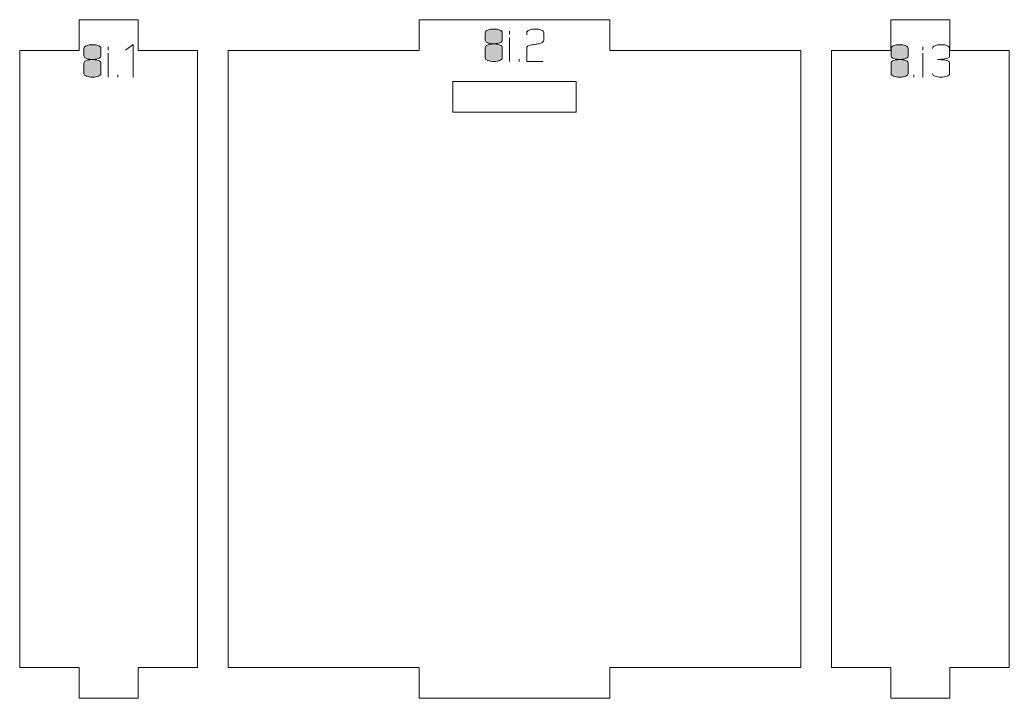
# Model space of a CAD drawing. Header units: centimetres. Extents: x -191 to 212, y -234 to 239.
# Drawn here: x 34.8 to 44.43, y -130.19 to -123.59 of the extents above; entities that cross this region are included whole.
import ezdxf

# ---------------------------------------------------------------- set-up
doc = ezdxf.new("R2010")
doc.units = ezdxf.units.CM
doc.header["$MEASUREMENT"] = 0
doc.layers.add('Capa 1', color=7, linetype='Continuous')

msp = doc.modelspace()

# ---------------------------------------------------------------- hatches: boundary and pattern name
at = {"layer": 'Capa 1', "true_color": 0x3e4095}
h = msp.add_hatch(color=175, dxfattribs=at)
edge = h.paths.add_edge_path()
edge.add_spline(control_points=[(39.32935, -123.78492), (39.32935, -123.79287), (39.33501, -123.80005), (39.34632, -123.80647), (39.35763, -123.81289), (39.37949, -123.81717), (39.4119, -123.81931), (39.44431, -123.81717), (39.46617, -123.81289), (39.47748, -123.80647), (39.48879, -123.80005), (39.49445, -123.79287), (39.49445, -123.78492), (39.49445, -123.78492), (39.49445, -123.71062), (39.49445, -123.71062), (39.49445, -123.70084), (39.48658, -123.69251), (39.47083, -123.68563), (39.45509, -123.67875), (39.43544, -123.67531), (39.4119, -123.67531), (39.38836, -123.67531), (39.36871, -123.67875), (39.35297, -123.68563), (39.33722, -123.69251), (39.32935, -123.70084), (39.32935, -123.71062), (39.32935, -123.71062), (39.32935, -123.78492), (39.32935, -123.78492)], knot_values=[0, 0, 0, 0, 0.1, 0.1, 0.1, 0.2, 0.2, 0.2, 0.3, 0.3, 0.3, 0.4, 0.4, 0.4, 0.5, 0.5, 0.5, 0.6, 0.6, 0.6, 0.7, 0.7, 0.7, 0.8, 0.8, 0.8, 0.9, 0.9, 0.9, 1, 1, 1, 1], degree=3, periodic=1)
h = msp.add_hatch(color=175, dxfattribs=at)
edge = h.paths.add_edge_path()
edge.add_spline(control_points=[(39.4119, -123.99175), (39.38836, -123.99175), (39.36871, -123.98831), (39.35297, -123.98143), (39.33722, -123.97455), (39.32935, -123.96622), (39.32935, -123.95644), (39.32935, -123.95644), (39.32935, -123.85325), (39.32935, -123.85325), (39.32935, -123.84499), (39.33501, -123.83781), (39.34632, -123.8317), (39.35763, -123.82558), (39.37949, -123.82145), (39.4119, -123.81931), (39.37949, -123.81717), (39.35763, -123.81289), (39.34632, -123.80647), (39.33501, -123.80005), (39.32935, -123.79287), (39.32935, -123.78492), (39.32935, -123.78492), (39.32935, -123.71062), (39.32935, -123.71062), (39.32935, -123.70084), (39.33722, -123.69251), (39.35297, -123.68563), (39.36871, -123.67875), (39.38836, -123.67531), (39.4119, -123.67531), (39.43544, -123.67531), (39.45509, -123.67875), (39.47083, -123.68563), (39.48658, -123.69251), (39.49445, -123.70084), (39.49445, -123.71062), (39.49445, -123.71062), (39.49445, -123.78492), (39.49445, -123.78492), (39.49445, -123.79287), (39.48879, -123.80005), (39.47748, -123.80647), (39.46617, -123.81289), (39.44431, -123.81717), (39.4119, -123.81931), (39.44431, -123.82145), (39.46617, -123.82558), (39.47748, -123.8317), (39.48879, -123.83781), (39.49445, -123.84499), (39.49445, -123.85325), (39.49445, -123.85325), (39.49445, -123.95644), (39.49445, -123.95644), (39.49445, -123.96622), (39.48658, -123.97455), (39.47083, -123.98143), (39.45509, -123.98831), (39.43544, -123.99175), (39.4119, -123.99175)], knot_values=[0, 0, 0, 0, 0.05, 0.05, 0.05, 0.1, 0.1, 0.1, 0.15, 0.15, 0.15, 0.2, 0.2, 0.2, 0.25, 0.25, 0.25, 0.3, 0.3, 0.3, 0.35, 0.35, 0.35, 0.4, 0.4, 0.4, 0.45, 0.45, 0.45, 0.5, 0.5, 0.5, 0.55, 0.55, 0.55, 0.6, 0.6, 0.6, 0.65, 0.65, 0.65, 0.7, 0.7, 0.7, 0.75, 0.75, 0.75, 0.8, 0.8, 0.8, 0.85, 0.85, 0.85, 0.9, 0.9, 0.9, 0.95, 0.95, 0.95, 1, 1, 1, 1], degree=3, periodic=1)
h = msp.add_hatch(color=175, dxfattribs=at)
edge = h.paths.add_edge_path()
edge.add_spline(control_points=[(39.56461, -123.72897), (39.56461, -123.72897), (39.56507, -123.69641), (39.56507, -123.69641), (39.56507, -123.69641), (39.56461, -123.72897), (39.56461, -123.72897)], knot_values=[0, 0, 0, 0, 0.5, 0.5, 0.5, 1, 1, 1, 1], degree=3, periodic=1)
h = msp.add_hatch(color=175, dxfattribs=at)
edge = h.paths.add_edge_path()
edge.add_spline(control_points=[(39.56461, -123.99175), (39.56461, -123.99175), (39.56461, -123.75786), (39.56461, -123.75786), (39.56461, -123.75786), (39.56461, -123.99175), (39.56461, -123.99175)], knot_values=[0, 0, 0, 0, 0.5, 0.5, 0.5, 1, 1, 1, 1], degree=3, periodic=1)
h = msp.add_hatch(color=175, dxfattribs=at)
edge = h.paths.add_edge_path()
edge.add_spline(control_points=[(39.73247, -123.99175), (39.73247, -123.99175), (39.73247, -123.85921), (39.73247, -123.85921), (39.73339, -123.84729), (39.74424, -123.83812), (39.76503, -123.8317), (39.77359, -123.83108), (39.78177, -123.83009), (39.78957, -123.82871), (39.79736, -123.82734), (39.80524, -123.82589), (39.81319, -123.82436), (39.82786, -123.82191), (39.8391, -123.81992), (39.84689, -123.8184), (39.85469, -123.81687), (39.86226, -123.81488), (39.8696, -123.81243), (39.88855, -123.8054), (39.89803, -123.79638), (39.89803, -123.78538), (39.89803, -123.78538), (39.89803, -123.71062), (39.89803, -123.71062), (39.89803, -123.70084), (39.89016, -123.69251), (39.87441, -123.68563), (39.85867, -123.67875), (39.83902, -123.67531), (39.81548, -123.67531), (39.79194, -123.67531), (39.77229, -123.67875), (39.75655, -123.68563), (39.7408, -123.69251), (39.73293, -123.70084), (39.73293, -123.71062), (39.73293, -123.71062), (39.73293, -123.73309), (39.73293, -123.73309), (39.73293, -123.73309), (39.73293, -123.71062), (39.73293, -123.71062), (39.73293, -123.70084), (39.7408, -123.69251), (39.75655, -123.68563), (39.77229, -123.67875), (39.79194, -123.67531), (39.81548, -123.67531), (39.83902, -123.67531), (39.85867, -123.67875), (39.87441, -123.68563), (39.89016, -123.69251), (39.89803, -123.70084), (39.89803, -123.71062), (39.89803, -123.71062), (39.89803, -123.78538), (39.89803, -123.78538), (39.89803, -123.79638), (39.88855, -123.8054), (39.8696, -123.81243), (39.86226, -123.81488), (39.85469, -123.81687), (39.84689, -123.8184), (39.8391, -123.81992), (39.82786, -123.82191), (39.81319, -123.82436), (39.80524, -123.82589), (39.79736, -123.82734), (39.78957, -123.82871), (39.78177, -123.83009), (39.77359, -123.83108), (39.76503, -123.8317), (39.74424, -123.83812), (39.73339, -123.84729), (39.73247, -123.85921), (39.73247, -123.85921), (39.73247, -123.99175), (39.73247, -123.99175), (39.73247, -123.99175), (39.88932, -123.99175), (39.88932, -123.99175), (39.88932, -123.99175), (39.73247, -123.99175), (39.73247, -123.99175)], knot_values=[0, 0, 0, 0, 0.0357143, 0.0357143, 0.0357143, 0.0714286, 0.0714286, 0.0714286, 0.1071429, 0.1071429, 0.1071429, 0.1428571, 0.1428571, 0.1428571, 0.1785714, 0.1785714, 0.1785714, 0.2142857, 0.2142857, 0.2142857, 0.25, 0.25, 0.25, 0.2857143, 0.2857143, 0.2857143, 0.3214286, 0.3214286, 0.3214286, 0.3571429, 0.3571429, 0.3571429, 0.3928571, 0.3928571, 0.3928571, 0.4285714, 0.4285714, 0.4285714, 0.4642857, 0.4642857, 0.4642857, 0.5, 0.5, 0.5, 0.5357143, 0.5357143, 0.5357143, 0.5714286, 0.5714286, 0.5714286, 0.6071429, 0.6071429, 0.6071429, 0.6428571, 0.6428571, 0.6428571, 0.6785714, 0.6785714, 0.6785714, 0.7142857, 0.7142857, 0.7142857, 0.75, 0.75, 0.75, 0.7857143, 0.7857143, 0.7857143, 0.8214286, 0.8214286, 0.8214286, 0.8571429, 0.8571429, 0.8571429, 0.8928571, 0.8928571, 0.8928571, 0.9285714, 0.9285714, 0.9285714, 0.9642857, 0.9642857, 0.9642857, 1, 1, 1, 1], degree=3, periodic=1)
h = msp.add_hatch(color=175, dxfattribs=at)
edge = h.paths.add_edge_path()
edge.add_spline(control_points=[(35.42294, -123.93732), (35.42294, -123.94527), (35.4286, -123.95245), (35.43991, -123.95887), (35.45122, -123.96529), (35.47308, -123.96957), (35.50549, -123.97171), (35.5379, -123.96957), (35.55976, -123.96529), (35.57107, -123.95887), (35.58238, -123.95245), (35.58804, -123.94527), (35.58804, -123.93732), (35.58804, -123.93732), (35.58804, -123.86302), (35.58804, -123.86302), (35.58804, -123.85324), (35.58017, -123.84491), (35.56442, -123.83803), (35.54868, -123.83115), (35.52903, -123.82771), (35.50549, -123.82771), (35.48195, -123.82771), (35.4623, -123.83115), (35.44656, -123.83803), (35.43081, -123.84491), (35.42294, -123.85324), (35.42294, -123.86302), (35.42294, -123.86302), (35.42294, -123.93732), (35.42294, -123.93732)], knot_values=[0, 0, 0, 0, 0.1, 0.1, 0.1, 0.2, 0.2, 0.2, 0.3, 0.3, 0.3, 0.4, 0.4, 0.4, 0.5, 0.5, 0.5, 0.6, 0.6, 0.6, 0.7, 0.7, 0.7, 0.8, 0.8, 0.8, 0.9, 0.9, 0.9, 1, 1, 1, 1], degree=3, periodic=1)
h = msp.add_hatch(color=175, dxfattribs=at)
edge = h.paths.add_edge_path()
edge.add_spline(control_points=[(35.50549, -124.14415), (35.48195, -124.14415), (35.4623, -124.14071), (35.44656, -124.13383), (35.43081, -124.12695), (35.42294, -124.11862), (35.42294, -124.10884), (35.42294, -124.10884), (35.42294, -124.00565), (35.42294, -124.00565), (35.42294, -123.99739), (35.4286, -123.99021), (35.43991, -123.9841), (35.45122, -123.97798), (35.47308, -123.97385), (35.50549, -123.97171), (35.47308, -123.96957), (35.45122, -123.96529), (35.43991, -123.95887), (35.4286, -123.95245), (35.42294, -123.94527), (35.42294, -123.93732), (35.42294, -123.93732), (35.42294, -123.86302), (35.42294, -123.86302), (35.42294, -123.85324), (35.43081, -123.84491), (35.44656, -123.83803), (35.4623, -123.83115), (35.48195, -123.82771), (35.50549, -123.82771), (35.52903, -123.82771), (35.54868, -123.83115), (35.56442, -123.83803), (35.58017, -123.84491), (35.58804, -123.85324), (35.58804, -123.86302), (35.58804, -123.86302), (35.58804, -123.93732), (35.58804, -123.93732), (35.58804, -123.94527), (35.58238, -123.95245), (35.57107, -123.95887), (35.55976, -123.96529), (35.5379, -123.96957), (35.50549, -123.97171), (35.5379, -123.97385), (35.55976, -123.97798), (35.57107, -123.9841), (35.58238, -123.99021), (35.58804, -123.99739), (35.58804, -124.00565), (35.58804, -124.00565), (35.58804, -124.10884), (35.58804, -124.10884), (35.58804, -124.11862), (35.58017, -124.12695), (35.56442, -124.13383), (35.54868, -124.14071), (35.52903, -124.14415), (35.50549, -124.14415)], knot_values=[0, 0, 0, 0, 0.05, 0.05, 0.05, 0.1, 0.1, 0.1, 0.15, 0.15, 0.15, 0.2, 0.2, 0.2, 0.25, 0.25, 0.25, 0.3, 0.3, 0.3, 0.35, 0.35, 0.35, 0.4, 0.4, 0.4, 0.45, 0.45, 0.45, 0.5, 0.5, 0.5, 0.55, 0.55, 0.55, 0.6, 0.6, 0.6, 0.65, 0.65, 0.65, 0.7, 0.7, 0.7, 0.75, 0.75, 0.75, 0.8, 0.8, 0.8, 0.85, 0.85, 0.85, 0.9, 0.9, 0.9, 0.95, 0.95, 0.95, 1, 1, 1, 1], degree=3, periodic=1)
h = msp.add_hatch(color=175, dxfattribs=at)
edge = h.paths.add_edge_path()
edge.add_spline(control_points=[(35.6582, -123.88137), (35.6582, -123.88137), (35.65866, -123.84881), (35.65866, -123.84881), (35.65866, -123.84881), (35.6582, -123.88137), (35.6582, -123.88137)], knot_values=[0, 0, 0, 0, 0.5, 0.5, 0.5, 1, 1, 1, 1], degree=3, periodic=1)
h = msp.add_hatch(color=175, dxfattribs=at)
edge = h.paths.add_edge_path()
edge.add_spline(control_points=[(35.90265, -123.82725), (35.90265, -123.82725), (35.82652, -123.87999), (35.82652, -123.87999), (35.82652, -123.87999), (35.90265, -123.82725), (35.90265, -123.82725), (35.90265, -123.82725), (35.90265, -124.14415), (35.90265, -124.14415), (35.90265, -124.14415), (35.90265, -123.82725), (35.90265, -123.82725)], knot_values=[0, 0, 0, 0, 0.25, 0.25, 0.25, 0.5, 0.5, 0.5, 0.75, 0.75, 0.75, 1, 1, 1, 1], degree=3, periodic=1)
h = msp.add_hatch(color=175, dxfattribs=at)
edge = h.paths.add_edge_path()
edge.add_spline(control_points=[(39.32935, -123.95644), (39.32935, -123.96622), (39.33722, -123.97455), (39.35297, -123.98143), (39.36871, -123.98831), (39.38836, -123.99175), (39.4119, -123.99175), (39.43544, -123.99175), (39.45509, -123.98831), (39.47083, -123.98143), (39.48658, -123.97455), (39.49445, -123.96622), (39.49445, -123.95644), (39.49445, -123.95644), (39.49445, -123.85325), (39.49445, -123.85325), (39.49445, -123.84499), (39.48879, -123.83781), (39.47748, -123.8317), (39.46617, -123.82558), (39.44431, -123.82145), (39.4119, -123.81931), (39.37949, -123.82145), (39.35763, -123.82558), (39.34632, -123.8317), (39.33501, -123.83781), (39.32935, -123.84499), (39.32935, -123.85325), (39.32935, -123.85325), (39.32935, -123.95644), (39.32935, -123.95644)], knot_values=[0, 0, 0, 0, 0.1, 0.1, 0.1, 0.2, 0.2, 0.2, 0.3, 0.3, 0.3, 0.4, 0.4, 0.4, 0.5, 0.5, 0.5, 0.6, 0.6, 0.6, 0.7, 0.7, 0.7, 0.8, 0.8, 0.8, 0.9, 0.9, 0.9, 1, 1, 1, 1], degree=3, periodic=1)
h = msp.add_hatch(color=175, dxfattribs=at)
edge = h.paths.add_edge_path()
edge.add_spline(control_points=[(43.28025, -123.93732), (43.28025, -123.94527), (43.28591, -123.95245), (43.29722, -123.95887), (43.30853, -123.96529), (43.33039, -123.96957), (43.3628, -123.97171), (43.39521, -123.96957), (43.41707, -123.96529), (43.42838, -123.95887), (43.43969, -123.95245), (43.44535, -123.94527), (43.44535, -123.93732), (43.44535, -123.93732), (43.44535, -123.86302), (43.44535, -123.86302), (43.44535, -123.85324), (43.43748, -123.84491), (43.42173, -123.83803), (43.40599, -123.83115), (43.38634, -123.82771), (43.3628, -123.82771), (43.33926, -123.82771), (43.31961, -123.83115), (43.30387, -123.83803), (43.28812, -123.84491), (43.28025, -123.85324), (43.28025, -123.86302), (43.28025, -123.86302), (43.28025, -123.93732), (43.28025, -123.93732)], knot_values=[0, 0, 0, 0, 0.1, 0.1, 0.1, 0.2, 0.2, 0.2, 0.3, 0.3, 0.3, 0.4, 0.4, 0.4, 0.5, 0.5, 0.5, 0.6, 0.6, 0.6, 0.7, 0.7, 0.7, 0.8, 0.8, 0.8, 0.9, 0.9, 0.9, 1, 1, 1, 1], degree=3, periodic=1)
h = msp.add_hatch(color=175, dxfattribs=at)
edge = h.paths.add_edge_path()
edge.add_spline(control_points=[(43.3628, -124.14415), (43.33926, -124.14415), (43.31961, -124.14071), (43.30387, -124.13383), (43.28812, -124.12695), (43.28025, -124.11862), (43.28025, -124.10884), (43.28025, -124.10884), (43.28025, -124.00565), (43.28025, -124.00565), (43.28025, -123.99739), (43.28591, -123.99021), (43.29722, -123.9841), (43.30853, -123.97798), (43.33039, -123.97385), (43.3628, -123.97171), (43.33039, -123.96957), (43.30853, -123.96529), (43.29722, -123.95887), (43.28591, -123.95245), (43.28025, -123.94527), (43.28025, -123.93732), (43.28025, -123.93732), (43.28025, -123.86302), (43.28025, -123.86302), (43.28025, -123.85324), (43.28812, -123.84491), (43.30387, -123.83803), (43.31961, -123.83115), (43.33926, -123.82771), (43.3628, -123.82771), (43.38634, -123.82771), (43.40599, -123.83115), (43.42173, -123.83803), (43.43748, -123.84491), (43.44535, -123.85324), (43.44535, -123.86302), (43.44535, -123.86302), (43.44535, -123.93732), (43.44535, -123.93732), (43.44535, -123.94527), (43.43969, -123.95245), (43.42838, -123.95887), (43.41707, -123.96529), (43.39521, -123.96957), (43.3628, -123.97171), (43.39521, -123.97385), (43.41707, -123.97798), (43.42838, -123.9841), (43.43969, -123.99021), (43.44535, -123.99739), (43.44535, -124.00565), (43.44535, -124.00565), (43.44535, -124.10884), (43.44535, -124.10884), (43.44535, -124.11862), (43.43748, -124.12695), (43.42173, -124.13383), (43.40599, -124.14071), (43.38634, -124.14415), (43.3628, -124.14415)], knot_values=[0, 0, 0, 0, 0.05, 0.05, 0.05, 0.1, 0.1, 0.1, 0.15, 0.15, 0.15, 0.2, 0.2, 0.2, 0.25, 0.25, 0.25, 0.3, 0.3, 0.3, 0.35, 0.35, 0.35, 0.4, 0.4, 0.4, 0.45, 0.45, 0.45, 0.5, 0.5, 0.5, 0.55, 0.55, 0.55, 0.6, 0.6, 0.6, 0.65, 0.65, 0.65, 0.7, 0.7, 0.7, 0.75, 0.75, 0.75, 0.8, 0.8, 0.8, 0.85, 0.85, 0.85, 0.9, 0.9, 0.9, 0.95, 0.95, 0.95, 1, 1, 1, 1], degree=3, periodic=1)
h = msp.add_hatch(color=175, dxfattribs=at)
edge = h.paths.add_edge_path()
edge.add_spline(control_points=[(43.58889, -123.88137), (43.58889, -123.88137), (43.58935, -123.84881), (43.58935, -123.84881), (43.58935, -123.84881), (43.58889, -123.88137), (43.58889, -123.88137)], knot_values=[0, 0, 0, 0, 0.5, 0.5, 0.5, 1, 1, 1, 1], degree=3, periodic=1)
h = msp.add_hatch(color=175, dxfattribs=at)
edge = h.paths.add_edge_path()
edge.add_spline(control_points=[(43.76638, -124.14415), (43.74284, -124.14415), (43.72319, -124.14071), (43.70745, -124.13383), (43.6917, -124.12695), (43.68383, -124.11862), (43.68383, -124.10884), (43.68383, -124.11862), (43.6917, -124.12695), (43.70745, -124.13383), (43.72319, -124.14071), (43.74284, -124.14415), (43.76638, -124.14415), (43.78992, -124.14415), (43.80957, -124.14071), (43.82531, -124.13383), (43.84106, -124.12695), (43.84893, -124.11862), (43.84893, -124.10884), (43.84893, -124.10884), (43.84893, -124.00565), (43.84893, -124.00565), (43.84893, -123.99739), (43.84327, -123.99021), (43.83196, -123.9841), (43.82065, -123.97798), (43.78748, -123.97385), (43.73244, -123.97171), (43.78717, -123.96835), (43.82004, -123.96437), (43.83104, -123.95979), (43.84205, -123.9552), (43.84801, -123.94771), (43.84893, -123.93732), (43.84893, -123.93732), (43.84893, -123.86302), (43.84893, -123.86302), (43.84893, -123.85324), (43.84106, -123.84491), (43.82531, -123.83803), (43.80957, -123.83115), (43.78992, -123.82771), (43.76638, -123.82771), (43.74284, -123.82771), (43.72319, -123.83115), (43.70745, -123.83803), (43.6917, -123.84491), (43.68383, -123.85324), (43.68383, -123.86302), (43.68383, -123.85324), (43.6917, -123.84491), (43.70745, -123.83803), (43.72319, -123.83115), (43.74284, -123.82771), (43.76638, -123.82771), (43.78992, -123.82771), (43.80957, -123.83115), (43.82531, -123.83803), (43.84106, -123.84491), (43.84893, -123.85324), (43.84893, -123.86302), (43.84893, -123.86302), (43.84893, -123.93732), (43.84893, -123.93732), (43.84801, -123.94771), (43.84205, -123.9552), (43.83104, -123.95979), (43.82004, -123.96437), (43.78717, -123.96835), (43.73244, -123.97171), (43.78748, -123.97385), (43.82065, -123.97798), (43.83196, -123.9841), (43.84327, -123.99021), (43.84893, -123.99739), (43.84893, -124.00565), (43.84893, -124.00565), (43.84893, -124.10884), (43.84893, -124.10884), (43.84893, -124.11862), (43.84106, -124.12695), (43.82531, -124.13383), (43.80957, -124.14071), (43.78992, -124.14415), (43.76638, -124.14415)], knot_values=[0, 0, 0, 0, 0.0357143, 0.0357143, 0.0357143, 0.0714286, 0.0714286, 0.0714286, 0.1071429, 0.1071429, 0.1071429, 0.1428571, 0.1428571, 0.1428571, 0.1785714, 0.1785714, 0.1785714, 0.2142857, 0.2142857, 0.2142857, 0.25, 0.25, 0.25, 0.2857143, 0.2857143, 0.2857143, 0.3214286, 0.3214286, 0.3214286, 0.3571429, 0.3571429, 0.3571429, 0.3928571, 0.3928571, 0.3928571, 0.4285714, 0.4285714, 0.4285714, 0.4642857, 0.4642857, 0.4642857, 0.5, 0.5, 0.5, 0.5357143, 0.5357143, 0.5357143, 0.5714286, 0.5714286, 0.5714286, 0.6071429, 0.6071429, 0.6071429, 0.6428571, 0.6428571, 0.6428571, 0.6785714, 0.6785714, 0.6785714, 0.7142857, 0.7142857, 0.7142857, 0.75, 0.75, 0.75, 0.7857143, 0.7857143, 0.7857143, 0.8214286, 0.8214286, 0.8214286, 0.8571429, 0.8571429, 0.8571429, 0.8928571, 0.8928571, 0.8928571, 0.9285714, 0.9285714, 0.9285714, 0.9642857, 0.9642857, 0.9642857, 1, 1, 1, 1], degree=3, periodic=1)
h = msp.add_hatch(color=175, dxfattribs=at)
edge = h.paths.add_edge_path()
edge.add_spline(control_points=[(35.6582, -124.14415), (35.6582, -124.14415), (35.6582, -123.91026), (35.6582, -123.91026), (35.6582, -123.91026), (35.6582, -124.14415), (35.6582, -124.14415)], knot_values=[0, 0, 0, 0, 0.5, 0.5, 0.5, 1, 1, 1, 1], degree=3, periodic=1)
h = msp.add_hatch(color=175, dxfattribs=at)
edge = h.paths.add_edge_path()
edge.add_spline(control_points=[(43.58889, -124.14415), (43.58889, -124.14415), (43.58889, -123.91026), (43.58889, -123.91026), (43.58889, -123.91026), (43.58889, -124.14415), (43.58889, -124.14415)], knot_values=[0, 0, 0, 0, 0.5, 0.5, 0.5, 1, 1, 1, 1], degree=3, periodic=1)
h = msp.add_hatch(color=175, dxfattribs=at)
edge = h.paths.add_edge_path()
edge.add_spline(control_points=[(35.42294, -124.10884), (35.42294, -124.11862), (35.43081, -124.12695), (35.44656, -124.13383), (35.4623, -124.14071), (35.48195, -124.14415), (35.50549, -124.14415), (35.52903, -124.14415), (35.54868, -124.14071), (35.56442, -124.13383), (35.58017, -124.12695), (35.58804, -124.11862), (35.58804, -124.10884), (35.58804, -124.10884), (35.58804, -124.00565), (35.58804, -124.00565), (35.58804, -123.99739), (35.58238, -123.99021), (35.57107, -123.9841), (35.55976, -123.97798), (35.5379, -123.97385), (35.50549, -123.97171), (35.47308, -123.97385), (35.45122, -123.97798), (35.43991, -123.9841), (35.4286, -123.99021), (35.42294, -123.99739), (35.42294, -124.00565), (35.42294, -124.00565), (35.42294, -124.10884), (35.42294, -124.10884)], knot_values=[0, 0, 0, 0, 0.1, 0.1, 0.1, 0.2, 0.2, 0.2, 0.3, 0.3, 0.3, 0.4, 0.4, 0.4, 0.5, 0.5, 0.5, 0.6, 0.6, 0.6, 0.7, 0.7, 0.7, 0.8, 0.8, 0.8, 0.9, 0.9, 0.9, 1, 1, 1, 1], degree=3, periodic=1)
h = msp.add_hatch(color=175, dxfattribs=at)
edge = h.paths.add_edge_path()
edge.add_spline(control_points=[(39.65955, -123.99175), (39.65955, -123.99175), (39.65955, -123.96928), (39.65955, -123.96928), (39.65955, -123.96928), (39.65955, -123.99175), (39.65955, -123.99175)], knot_values=[0, 0, 0, 0, 0.5, 0.5, 0.5, 1, 1, 1, 1], degree=3, periodic=1)
h = msp.add_hatch(color=175, dxfattribs=at)
edge = h.paths.add_edge_path()
edge.add_spline(control_points=[(43.28025, -124.10884), (43.28025, -124.11862), (43.28812, -124.12695), (43.30387, -124.13383), (43.31961, -124.14071), (43.33926, -124.14415), (43.3628, -124.14415), (43.38634, -124.14415), (43.40599, -124.14071), (43.42173, -124.13383), (43.43748, -124.12695), (43.44535, -124.11862), (43.44535, -124.10884), (43.44535, -124.10884), (43.44535, -124.00565), (43.44535, -124.00565), (43.44535, -123.99739), (43.43969, -123.99021), (43.42838, -123.9841), (43.41707, -123.97798), (43.39521, -123.97385), (43.3628, -123.97171), (43.33039, -123.97385), (43.30853, -123.97798), (43.29722, -123.9841), (43.28591, -123.99021), (43.28025, -123.99739), (43.28025, -124.00565), (43.28025, -124.00565), (43.28025, -124.10884), (43.28025, -124.10884)], knot_values=[0, 0, 0, 0, 0.1, 0.1, 0.1, 0.2, 0.2, 0.2, 0.3, 0.3, 0.3, 0.4, 0.4, 0.4, 0.5, 0.5, 0.5, 0.6, 0.6, 0.6, 0.7, 0.7, 0.7, 0.8, 0.8, 0.8, 0.9, 0.9, 0.9, 1, 1, 1, 1], degree=3, periodic=1)
h = msp.add_hatch(color=175, dxfattribs=at)
edge = h.paths.add_edge_path()
edge.add_spline(control_points=[(35.75314, -124.14415), (35.75314, -124.14415), (35.75314, -124.12168), (35.75314, -124.12168), (35.75314, -124.12168), (35.75314, -124.14415), (35.75314, -124.14415)], knot_values=[0, 0, 0, 0, 0.5, 0.5, 0.5, 1, 1, 1, 1], degree=3, periodic=1)
h = msp.add_hatch(color=175, dxfattribs=at)
edge = h.paths.add_edge_path()
edge.add_spline(control_points=[(43.50038, -124.14415), (43.50038, -124.14415), (43.50038, -124.12168), (43.50038, -124.12168), (43.50038, -124.12168), (43.50038, -124.14415), (43.50038, -124.14415)], knot_values=[0, 0, 0, 0, 0.5, 0.5, 0.5, 1, 1, 1, 1], degree=3, periodic=1)

# ---------------------------------------------------------------- linework, layer by layer
at = {"layer": 'Capa 1', "color": 240, "lineweight": 9}
for points, knots in [([(34.79815, -123.88535), (34.79815, -123.88535), (34.79815, -129.88535), (34.79815, -129.88535), (34.79815, -129.88535), (35.37458, -129.88535), (35.37458, -129.88535), (35.37458, -129.88535), (35.37458, -130.18535), (35.37458, -130.18535), (35.37458, -130.18535), (35.951, -130.18535), (35.951, -130.18535), (35.951, -130.18535), (35.951, -129.88535), (35.951, -129.88535), (35.951, -129.88535), (36.52743, -129.88535), (36.52743, -129.88535), (36.52743, -129.88535), (36.52743, -123.88535), (36.52743, -123.88535), (36.52743, -123.88535), (35.951, -123.88535), (35.951, -123.88535), (35.951, -123.88535), (35.951, -123.58535), (35.951, -123.58535), (35.951, -123.58535), (35.37458, -123.58535), (35.37458, -123.58535), (35.37458, -123.58535), (35.37458, -123.88535), (35.37458, -123.88535), (35.37458, -123.88535), (34.79815, -123.88535), (34.79815, -123.88535)], [0, 0, 0, 0, 0.0833333, 0.0833333, 0.0833333, 0.1666667, 0.1666667, 0.1666667, 0.25, 0.25, 0.25, 0.3333333, 0.3333333, 0.3333333, 0.4166667, 0.4166667, 0.4166667, 0.5, 0.5, 0.5, 0.5833333, 0.5833333, 0.5833333, 0.6666667, 0.6666667, 0.6666667, 0.75, 0.75, 0.75, 0.8333333, 0.8333333, 0.8333333, 0.9166667, 0.9166667, 0.9166667, 1, 1, 1, 1]), ([(36.82743, -123.88535), (36.82743, -123.88535), (36.82743, -129.88535), (36.82743, -129.88535), (36.82743, -129.88535), (38.68494, -129.88535), (38.68494, -129.88535), (38.68494, -129.88535), (38.68494, -130.18535), (38.68494, -130.18535), (38.68494, -130.18535), (40.54245, -130.18535), (40.54245, -130.18535), (40.54245, -130.18535), (40.54245, -129.88535), (40.54245, -129.88535), (40.54245, -129.88535), (42.39996, -129.88535), (42.39996, -129.88535), (42.39996, -129.88535), (42.39996, -123.88535), (42.39996, -123.88535), (42.39996, -123.88535), (40.54245, -123.88535), (40.54245, -123.88535), (40.54245, -123.88535), (40.54245, -123.58535), (40.54245, -123.58535), (40.54245, -123.58535), (38.68494, -123.58535), (38.68494, -123.58535), (38.68494, -123.58535), (38.68494, -123.88535), (38.68494, -123.88535), (38.68494, -123.88535), (36.82743, -123.88535), (36.82743, -123.88535)], [0, 0, 0, 0, 0.0833333, 0.0833333, 0.0833333, 0.1666667, 0.1666667, 0.1666667, 0.25, 0.25, 0.25, 0.3333333, 0.3333333, 0.3333333, 0.4166667, 0.4166667, 0.4166667, 0.5, 0.5, 0.5, 0.5833333, 0.5833333, 0.5833333, 0.6666667, 0.6666667, 0.6666667, 0.75, 0.75, 0.75, 0.8333333, 0.8333333, 0.8333333, 0.9166667, 0.9166667, 0.9166667, 1, 1, 1, 1]), ([(42.69996, -123.88535), (42.69996, -123.88535), (42.69996, -129.88535), (42.69996, -129.88535), (42.69996, -129.88535), (43.27638, -129.88535), (43.27638, -129.88535), (43.27638, -129.88535), (43.27638, -130.18535), (43.27638, -130.18535), (43.27638, -130.18535), (43.85281, -130.18535), (43.85281, -130.18535), (43.85281, -130.18535), (43.85281, -129.88535), (43.85281, -129.88535), (43.85281, -129.88535), (44.42923, -129.88535), (44.42923, -129.88535), (44.42923, -129.88535), (44.42923, -123.88535), (44.42923, -123.88535), (44.42923, -123.88535), (43.85281, -123.88535), (43.85281, -123.88535), (43.85281, -123.88535), (43.85281, -123.58535), (43.85281, -123.58535), (43.85281, -123.58535), (43.27638, -123.58535), (43.27638, -123.58535), (43.27638, -123.58535), (43.27638, -123.88535), (43.27638, -123.88535), (43.27638, -123.88535), (42.69996, -123.88535), (42.69996, -123.88535)], [0, 0, 0, 0, 0.0833333, 0.0833333, 0.0833333, 0.1666667, 0.1666667, 0.1666667, 0.25, 0.25, 0.25, 0.3333333, 0.3333333, 0.3333333, 0.4166667, 0.4166667, 0.4166667, 0.5, 0.5, 0.5, 0.5833333, 0.5833333, 0.5833333, 0.6666667, 0.6666667, 0.6666667, 0.75, 0.75, 0.75, 0.8333333, 0.8333333, 0.8333333, 0.9166667, 0.9166667, 0.9166667, 1, 1, 1, 1]), ([(39.01369, -124.4853), (39.01369, -124.4853), (40.21369, -124.4853), (40.21369, -124.4853), (40.21369, -124.4853), (40.21369, -124.1853), (40.21369, -124.1853), (40.21369, -124.1853), (39.01369, -124.1853), (39.01369, -124.1853), (39.01369, -124.1853), (39.01369, -124.4853), (39.01369, -124.4853)], [0, 0, 0, 0, 0.25, 0.25, 0.25, 0.5, 0.5, 0.5, 0.75, 0.75, 0.75, 1, 1, 1, 1])]:
    msp.add_open_spline(points, degree=3, knots=knots, dxfattribs=at)
at = {"layer": 'Capa 1', "color": 114, "lineweight": 9}
for points, knots in [([(39.32935, -123.78492), (39.32935, -123.79287), (39.33501, -123.80005), (39.34632, -123.80647), (39.35763, -123.81289), (39.37949, -123.81717), (39.4119, -123.81931), (39.44431, -123.81717), (39.46617, -123.81289), (39.47748, -123.80647), (39.48879, -123.80005), (39.49445, -123.79287), (39.49445, -123.78492), (39.49445, -123.78492), (39.49445, -123.71062), (39.49445, -123.71062), (39.49445, -123.70084), (39.48658, -123.69251), (39.47083, -123.68563), (39.45509, -123.67875), (39.43544, -123.67531), (39.4119, -123.67531), (39.38836, -123.67531), (39.36871, -123.67875), (39.35297, -123.68563), (39.33722, -123.69251), (39.32935, -123.70084), (39.32935, -123.71062), (39.32935, -123.71062), (39.32935, -123.78492), (39.32935, -123.78492)], [0, 0, 0, 0, 0.1, 0.1, 0.1, 0.2, 0.2, 0.2, 0.3, 0.3, 0.3, 0.4, 0.4, 0.4, 0.5, 0.5, 0.5, 0.6, 0.6, 0.6, 0.7, 0.7, 0.7, 0.8, 0.8, 0.8, 0.9, 0.9, 0.9, 1, 1, 1, 1]), ([(39.4119, -123.99175), (39.38836, -123.99175), (39.36871, -123.98831), (39.35297, -123.98143), (39.33722, -123.97455), (39.32935, -123.96622), (39.32935, -123.95644), (39.32935, -123.95644), (39.32935, -123.85325), (39.32935, -123.85325), (39.32935, -123.84499), (39.33501, -123.83781), (39.34632, -123.8317), (39.35763, -123.82558), (39.37949, -123.82145), (39.4119, -123.81931), (39.37949, -123.81717), (39.35763, -123.81289), (39.34632, -123.80647), (39.33501, -123.80005), (39.32935, -123.79287), (39.32935, -123.78492), (39.32935, -123.78492), (39.32935, -123.71062), (39.32935, -123.71062), (39.32935, -123.70084), (39.33722, -123.69251), (39.35297, -123.68563), (39.36871, -123.67875), (39.38836, -123.67531), (39.4119, -123.67531), (39.43544, -123.67531), (39.45509, -123.67875), (39.47083, -123.68563), (39.48658, -123.69251), (39.49445, -123.70084), (39.49445, -123.71062), (39.49445, -123.71062), (39.49445, -123.78492), (39.49445, -123.78492), (39.49445, -123.79287), (39.48879, -123.80005), (39.47748, -123.80647), (39.46617, -123.81289), (39.44431, -123.81717), (39.4119, -123.81931), (39.44431, -123.82145), (39.46617, -123.82558), (39.47748, -123.8317), (39.48879, -123.83781), (39.49445, -123.84499), (39.49445, -123.85325), (39.49445, -123.85325), (39.49445, -123.95644), (39.49445, -123.95644), (39.49445, -123.96622), (39.48658, -123.97455), (39.47083, -123.98143), (39.45509, -123.98831), (39.43544, -123.99175), (39.4119, -123.99175)], [0, 0, 0, 0, 0.05, 0.05, 0.05, 0.1, 0.1, 0.1, 0.15, 0.15, 0.15, 0.2, 0.2, 0.2, 0.25, 0.25, 0.25, 0.3, 0.3, 0.3, 0.35, 0.35, 0.35, 0.4, 0.4, 0.4, 0.45, 0.45, 0.45, 0.5, 0.5, 0.5, 0.55, 0.55, 0.55, 0.6, 0.6, 0.6, 0.65, 0.65, 0.65, 0.7, 0.7, 0.7, 0.75, 0.75, 0.75, 0.8, 0.8, 0.8, 0.85, 0.85, 0.85, 0.9, 0.9, 0.9, 0.95, 0.95, 0.95, 1, 1, 1, 1]), ([(39.56461, -123.72897), (39.56461, -123.72897), (39.56507, -123.69641), (39.56507, -123.69641), (39.56507, -123.69641), (39.56461, -123.72897), (39.56461, -123.72897)], [0, 0, 0, 0, 0.5, 0.5, 0.5, 1, 1, 1, 1]), ([(39.56461, -123.99175), (39.56461, -123.99175), (39.56461, -123.75786), (39.56461, -123.75786), (39.56461, -123.75786), (39.56461, -123.99175), (39.56461, -123.99175)], [0, 0, 0, 0, 0.5, 0.5, 0.5, 1, 1, 1, 1]), ([(39.73247, -123.99175), (39.73247, -123.99175), (39.73247, -123.85921), (39.73247, -123.85921), (39.73339, -123.84729), (39.74424, -123.83812), (39.76503, -123.8317), (39.77359, -123.83108), (39.78177, -123.83009), (39.78957, -123.82871), (39.79736, -123.82734), (39.80524, -123.82589), (39.81319, -123.82436), (39.82786, -123.82191), (39.8391, -123.81992), (39.84689, -123.8184), (39.85469, -123.81687), (39.86226, -123.81488), (39.8696, -123.81243), (39.88855, -123.8054), (39.89803, -123.79638), (39.89803, -123.78538), (39.89803, -123.78538), (39.89803, -123.71062), (39.89803, -123.71062), (39.89803, -123.70084), (39.89016, -123.69251), (39.87441, -123.68563), (39.85867, -123.67875), (39.83902, -123.67531), (39.81548, -123.67531), (39.79194, -123.67531), (39.77229, -123.67875), (39.75655, -123.68563), (39.7408, -123.69251), (39.73293, -123.70084), (39.73293, -123.71062), (39.73293, -123.71062), (39.73293, -123.73309), (39.73293, -123.73309), (39.73293, -123.73309), (39.73293, -123.71062), (39.73293, -123.71062), (39.73293, -123.70084), (39.7408, -123.69251), (39.75655, -123.68563), (39.77229, -123.67875), (39.79194, -123.67531), (39.81548, -123.67531), (39.83902, -123.67531), (39.85867, -123.67875), (39.87441, -123.68563), (39.89016, -123.69251), (39.89803, -123.70084), (39.89803, -123.71062), (39.89803, -123.71062), (39.89803, -123.78538), (39.89803, -123.78538), (39.89803, -123.79638), (39.88855, -123.8054), (39.8696, -123.81243), (39.86226, -123.81488), (39.85469, -123.81687), (39.84689, -123.8184), (39.8391, -123.81992), (39.82786, -123.82191), (39.81319, -123.82436), (39.80524, -123.82589), (39.79736, -123.82734), (39.78957, -123.82871), (39.78177, -123.83009), (39.77359, -123.83108), (39.76503, -123.8317), (39.74424, -123.83812), (39.73339, -123.84729), (39.73247, -123.85921), (39.73247, -123.85921), (39.73247, -123.99175), (39.73247, -123.99175), (39.73247, -123.99175), (39.88932, -123.99175), (39.88932, -123.99175), (39.88932, -123.99175), (39.73247, -123.99175), (39.73247, -123.99175)], [0, 0, 0, 0, 0.0357143, 0.0357143, 0.0357143, 0.0714286, 0.0714286, 0.0714286, 0.1071429, 0.1071429, 0.1071429, 0.1428571, 0.1428571, 0.1428571, 0.1785714, 0.1785714, 0.1785714, 0.2142857, 0.2142857, 0.2142857, 0.25, 0.25, 0.25, 0.2857143, 0.2857143, 0.2857143, 0.3214286, 0.3214286, 0.3214286, 0.3571429, 0.3571429, 0.3571429, 0.3928571, 0.3928571, 0.3928571, 0.4285714, 0.4285714, 0.4285714, 0.4642857, 0.4642857, 0.4642857, 0.5, 0.5, 0.5, 0.5357143, 0.5357143, 0.5357143, 0.5714286, 0.5714286, 0.5714286, 0.6071429, 0.6071429, 0.6071429, 0.6428571, 0.6428571, 0.6428571, 0.6785714, 0.6785714, 0.6785714, 0.7142857, 0.7142857, 0.7142857, 0.75, 0.75, 0.75, 0.7857143, 0.7857143, 0.7857143, 0.8214286, 0.8214286, 0.8214286, 0.8571429, 0.8571429, 0.8571429, 0.8928571, 0.8928571, 0.8928571, 0.9285714, 0.9285714, 0.9285714, 0.9642857, 0.9642857, 0.9642857, 1, 1, 1, 1]), ([(35.42294, -123.93732), (35.42294, -123.94527), (35.4286, -123.95245), (35.43991, -123.95887), (35.45122, -123.96529), (35.47308, -123.96957), (35.50549, -123.97171), (35.5379, -123.96957), (35.55976, -123.96529), (35.57107, -123.95887), (35.58238, -123.95245), (35.58804, -123.94527), (35.58804, -123.93732), (35.58804, -123.93732), (35.58804, -123.86302), (35.58804, -123.86302), (35.58804, -123.85324), (35.58017, -123.84491), (35.56442, -123.83803), (35.54868, -123.83115), (35.52903, -123.82771), (35.50549, -123.82771), (35.48195, -123.82771), (35.4623, -123.83115), (35.44656, -123.83803), (35.43081, -123.84491), (35.42294, -123.85324), (35.42294, -123.86302), (35.42294, -123.86302), (35.42294, -123.93732), (35.42294, -123.93732)], [0, 0, 0, 0, 0.1, 0.1, 0.1, 0.2, 0.2, 0.2, 0.3, 0.3, 0.3, 0.4, 0.4, 0.4, 0.5, 0.5, 0.5, 0.6, 0.6, 0.6, 0.7, 0.7, 0.7, 0.8, 0.8, 0.8, 0.9, 0.9, 0.9, 1, 1, 1, 1]), ([(35.50549, -124.14415), (35.48195, -124.14415), (35.4623, -124.14071), (35.44656, -124.13383), (35.43081, -124.12695), (35.42294, -124.11862), (35.42294, -124.10884), (35.42294, -124.10884), (35.42294, -124.00565), (35.42294, -124.00565), (35.42294, -123.99739), (35.4286, -123.99021), (35.43991, -123.9841), (35.45122, -123.97798), (35.47308, -123.97385), (35.50549, -123.97171), (35.47308, -123.96957), (35.45122, -123.96529), (35.43991, -123.95887), (35.4286, -123.95245), (35.42294, -123.94527), (35.42294, -123.93732), (35.42294, -123.93732), (35.42294, -123.86302), (35.42294, -123.86302), (35.42294, -123.85324), (35.43081, -123.84491), (35.44656, -123.83803), (35.4623, -123.83115), (35.48195, -123.82771), (35.50549, -123.82771), (35.52903, -123.82771), (35.54868, -123.83115), (35.56442, -123.83803), (35.58017, -123.84491), (35.58804, -123.85324), (35.58804, -123.86302), (35.58804, -123.86302), (35.58804, -123.93732), (35.58804, -123.93732), (35.58804, -123.94527), (35.58238, -123.95245), (35.57107, -123.95887), (35.55976, -123.96529), (35.5379, -123.96957), (35.50549, -123.97171), (35.5379, -123.97385), (35.55976, -123.97798), (35.57107, -123.9841), (35.58238, -123.99021), (35.58804, -123.99739), (35.58804, -124.00565), (35.58804, -124.00565), (35.58804, -124.10884), (35.58804, -124.10884), (35.58804, -124.11862), (35.58017, -124.12695), (35.56442, -124.13383), (35.54868, -124.14071), (35.52903, -124.14415), (35.50549, -124.14415)], [0, 0, 0, 0, 0.05, 0.05, 0.05, 0.1, 0.1, 0.1, 0.15, 0.15, 0.15, 0.2, 0.2, 0.2, 0.25, 0.25, 0.25, 0.3, 0.3, 0.3, 0.35, 0.35, 0.35, 0.4, 0.4, 0.4, 0.45, 0.45, 0.45, 0.5, 0.5, 0.5, 0.55, 0.55, 0.55, 0.6, 0.6, 0.6, 0.65, 0.65, 0.65, 0.7, 0.7, 0.7, 0.75, 0.75, 0.75, 0.8, 0.8, 0.8, 0.85, 0.85, 0.85, 0.9, 0.9, 0.9, 0.95, 0.95, 0.95, 1, 1, 1, 1]), ([(35.6582, -123.88137), (35.6582, -123.88137), (35.65866, -123.84881), (35.65866, -123.84881), (35.65866, -123.84881), (35.6582, -123.88137), (35.6582, -123.88137)], [0, 0, 0, 0, 0.5, 0.5, 0.5, 1, 1, 1, 1]), ([(35.90265, -123.82725), (35.90265, -123.82725), (35.82652, -123.87999), (35.82652, -123.87999), (35.82652, -123.87999), (35.90265, -123.82725), (35.90265, -123.82725), (35.90265, -123.82725), (35.90265, -124.14415), (35.90265, -124.14415), (35.90265, -124.14415), (35.90265, -123.82725), (35.90265, -123.82725)], [0, 0, 0, 0, 0.25, 0.25, 0.25, 0.5, 0.5, 0.5, 0.75, 0.75, 0.75, 1, 1, 1, 1]), ([(39.32935, -123.95644), (39.32935, -123.96622), (39.33722, -123.97455), (39.35297, -123.98143), (39.36871, -123.98831), (39.38836, -123.99175), (39.4119, -123.99175), (39.43544, -123.99175), (39.45509, -123.98831), (39.47083, -123.98143), (39.48658, -123.97455), (39.49445, -123.96622), (39.49445, -123.95644), (39.49445, -123.95644), (39.49445, -123.85325), (39.49445, -123.85325), (39.49445, -123.84499), (39.48879, -123.83781), (39.47748, -123.8317), (39.46617, -123.82558), (39.44431, -123.82145), (39.4119, -123.81931), (39.37949, -123.82145), (39.35763, -123.82558), (39.34632, -123.8317), (39.33501, -123.83781), (39.32935, -123.84499), (39.32935, -123.85325), (39.32935, -123.85325), (39.32935, -123.95644), (39.32935, -123.95644)], [0, 0, 0, 0, 0.1, 0.1, 0.1, 0.2, 0.2, 0.2, 0.3, 0.3, 0.3, 0.4, 0.4, 0.4, 0.5, 0.5, 0.5, 0.6, 0.6, 0.6, 0.7, 0.7, 0.7, 0.8, 0.8, 0.8, 0.9, 0.9, 0.9, 1, 1, 1, 1]), ([(43.28025, -123.93732), (43.28025, -123.94527), (43.28591, -123.95245), (43.29722, -123.95887), (43.30853, -123.96529), (43.33039, -123.96957), (43.3628, -123.97171), (43.39521, -123.96957), (43.41707, -123.96529), (43.42838, -123.95887), (43.43969, -123.95245), (43.44535, -123.94527), (43.44535, -123.93732), (43.44535, -123.93732), (43.44535, -123.86302), (43.44535, -123.86302), (43.44535, -123.85324), (43.43748, -123.84491), (43.42173, -123.83803), (43.40599, -123.83115), (43.38634, -123.82771), (43.3628, -123.82771), (43.33926, -123.82771), (43.31961, -123.83115), (43.30387, -123.83803), (43.28812, -123.84491), (43.28025, -123.85324), (43.28025, -123.86302), (43.28025, -123.86302), (43.28025, -123.93732), (43.28025, -123.93732)], [0, 0, 0, 0, 0.1, 0.1, 0.1, 0.2, 0.2, 0.2, 0.3, 0.3, 0.3, 0.4, 0.4, 0.4, 0.5, 0.5, 0.5, 0.6, 0.6, 0.6, 0.7, 0.7, 0.7, 0.8, 0.8, 0.8, 0.9, 0.9, 0.9, 1, 1, 1, 1]), ([(43.3628, -124.14415), (43.33926, -124.14415), (43.31961, -124.14071), (43.30387, -124.13383), (43.28812, -124.12695), (43.28025, -124.11862), (43.28025, -124.10884), (43.28025, -124.10884), (43.28025, -124.00565), (43.28025, -124.00565), (43.28025, -123.99739), (43.28591, -123.99021), (43.29722, -123.9841), (43.30853, -123.97798), (43.33039, -123.97385), (43.3628, -123.97171), (43.33039, -123.96957), (43.30853, -123.96529), (43.29722, -123.95887), (43.28591, -123.95245), (43.28025, -123.94527), (43.28025, -123.93732), (43.28025, -123.93732), (43.28025, -123.86302), (43.28025, -123.86302), (43.28025, -123.85324), (43.28812, -123.84491), (43.30387, -123.83803), (43.31961, -123.83115), (43.33926, -123.82771), (43.3628, -123.82771), (43.38634, -123.82771), (43.40599, -123.83115), (43.42173, -123.83803), (43.43748, -123.84491), (43.44535, -123.85324), (43.44535, -123.86302), (43.44535, -123.86302), (43.44535, -123.93732), (43.44535, -123.93732), (43.44535, -123.94527), (43.43969, -123.95245), (43.42838, -123.95887), (43.41707, -123.96529), (43.39521, -123.96957), (43.3628, -123.97171), (43.39521, -123.97385), (43.41707, -123.97798), (43.42838, -123.9841), (43.43969, -123.99021), (43.44535, -123.99739), (43.44535, -124.00565), (43.44535, -124.00565), (43.44535, -124.10884), (43.44535, -124.10884), (43.44535, -124.11862), (43.43748, -124.12695), (43.42173, -124.13383), (43.40599, -124.14071), (43.38634, -124.14415), (43.3628, -124.14415)], [0, 0, 0, 0, 0.05, 0.05, 0.05, 0.1, 0.1, 0.1, 0.15, 0.15, 0.15, 0.2, 0.2, 0.2, 0.25, 0.25, 0.25, 0.3, 0.3, 0.3, 0.35, 0.35, 0.35, 0.4, 0.4, 0.4, 0.45, 0.45, 0.45, 0.5, 0.5, 0.5, 0.55, 0.55, 0.55, 0.6, 0.6, 0.6, 0.65, 0.65, 0.65, 0.7, 0.7, 0.7, 0.75, 0.75, 0.75, 0.8, 0.8, 0.8, 0.85, 0.85, 0.85, 0.9, 0.9, 0.9, 0.95, 0.95, 0.95, 1, 1, 1, 1]), ([(43.58889, -123.88137), (43.58889, -123.88137), (43.58935, -123.84881), (43.58935, -123.84881), (43.58935, -123.84881), (43.58889, -123.88137), (43.58889, -123.88137)], [0, 0, 0, 0, 0.5, 0.5, 0.5, 1, 1, 1, 1]), ([(43.76638, -124.14415), (43.74284, -124.14415), (43.72319, -124.14071), (43.70745, -124.13383), (43.6917, -124.12695), (43.68383, -124.11862), (43.68383, -124.10884), (43.68383, -124.11862), (43.6917, -124.12695), (43.70745, -124.13383), (43.72319, -124.14071), (43.74284, -124.14415), (43.76638, -124.14415), (43.78992, -124.14415), (43.80957, -124.14071), (43.82531, -124.13383), (43.84106, -124.12695), (43.84893, -124.11862), (43.84893, -124.10884), (43.84893, -124.10884), (43.84893, -124.00565), (43.84893, -124.00565), (43.84893, -123.99739), (43.84327, -123.99021), (43.83196, -123.9841), (43.82065, -123.97798), (43.78748, -123.97385), (43.73244, -123.97171), (43.78717, -123.96835), (43.82004, -123.96437), (43.83104, -123.95979), (43.84205, -123.9552), (43.84801, -123.94771), (43.84893, -123.93732), (43.84893, -123.93732), (43.84893, -123.86302), (43.84893, -123.86302), (43.84893, -123.85324), (43.84106, -123.84491), (43.82531, -123.83803), (43.80957, -123.83115), (43.78992, -123.82771), (43.76638, -123.82771), (43.74284, -123.82771), (43.72319, -123.83115), (43.70745, -123.83803), (43.6917, -123.84491), (43.68383, -123.85324), (43.68383, -123.86302), (43.68383, -123.85324), (43.6917, -123.84491), (43.70745, -123.83803), (43.72319, -123.83115), (43.74284, -123.82771), (43.76638, -123.82771), (43.78992, -123.82771), (43.80957, -123.83115), (43.82531, -123.83803), (43.84106, -123.84491), (43.84893, -123.85324), (43.84893, -123.86302), (43.84893, -123.86302), (43.84893, -123.93732), (43.84893, -123.93732), (43.84801, -123.94771), (43.84205, -123.9552), (43.83104, -123.95979), (43.82004, -123.96437), (43.78717, -123.96835), (43.73244, -123.97171), (43.78748, -123.97385), (43.82065, -123.97798), (43.83196, -123.9841), (43.84327, -123.99021), (43.84893, -123.99739), (43.84893, -124.00565), (43.84893, -124.00565), (43.84893, -124.10884), (43.84893, -124.10884), (43.84893, -124.11862), (43.84106, -124.12695), (43.82531, -124.13383), (43.80957, -124.14071), (43.78992, -124.14415), (43.76638, -124.14415)], [0, 0, 0, 0, 0.0357143, 0.0357143, 0.0357143, 0.0714286, 0.0714286, 0.0714286, 0.1071429, 0.1071429, 0.1071429, 0.1428571, 0.1428571, 0.1428571, 0.1785714, 0.1785714, 0.1785714, 0.2142857, 0.2142857, 0.2142857, 0.25, 0.25, 0.25, 0.2857143, 0.2857143, 0.2857143, 0.3214286, 0.3214286, 0.3214286, 0.3571429, 0.3571429, 0.3571429, 0.3928571, 0.3928571, 0.3928571, 0.4285714, 0.4285714, 0.4285714, 0.4642857, 0.4642857, 0.4642857, 0.5, 0.5, 0.5, 0.5357143, 0.5357143, 0.5357143, 0.5714286, 0.5714286, 0.5714286, 0.6071429, 0.6071429, 0.6071429, 0.6428571, 0.6428571, 0.6428571, 0.6785714, 0.6785714, 0.6785714, 0.7142857, 0.7142857, 0.7142857, 0.75, 0.75, 0.75, 0.7857143, 0.7857143, 0.7857143, 0.8214286, 0.8214286, 0.8214286, 0.8571429, 0.8571429, 0.8571429, 0.8928571, 0.8928571, 0.8928571, 0.9285714, 0.9285714, 0.9285714, 0.9642857, 0.9642857, 0.9642857, 1, 1, 1, 1]), ([(35.6582, -124.14415), (35.6582, -124.14415), (35.6582, -123.91026), (35.6582, -123.91026), (35.6582, -123.91026), (35.6582, -124.14415), (35.6582, -124.14415)], [0, 0, 0, 0, 0.5, 0.5, 0.5, 1, 1, 1, 1]), ([(43.58889, -124.14415), (43.58889, -124.14415), (43.58889, -123.91026), (43.58889, -123.91026), (43.58889, -123.91026), (43.58889, -124.14415), (43.58889, -124.14415)], [0, 0, 0, 0, 0.5, 0.5, 0.5, 1, 1, 1, 1]), ([(35.42294, -124.10884), (35.42294, -124.11862), (35.43081, -124.12695), (35.44656, -124.13383), (35.4623, -124.14071), (35.48195, -124.14415), (35.50549, -124.14415), (35.52903, -124.14415), (35.54868, -124.14071), (35.56442, -124.13383), (35.58017, -124.12695), (35.58804, -124.11862), (35.58804, -124.10884), (35.58804, -124.10884), (35.58804, -124.00565), (35.58804, -124.00565), (35.58804, -123.99739), (35.58238, -123.99021), (35.57107, -123.9841), (35.55976, -123.97798), (35.5379, -123.97385), (35.50549, -123.97171), (35.47308, -123.97385), (35.45122, -123.97798), (35.43991, -123.9841), (35.4286, -123.99021), (35.42294, -123.99739), (35.42294, -124.00565), (35.42294, -124.00565), (35.42294, -124.10884), (35.42294, -124.10884)], [0, 0, 0, 0, 0.1, 0.1, 0.1, 0.2, 0.2, 0.2, 0.3, 0.3, 0.3, 0.4, 0.4, 0.4, 0.5, 0.5, 0.5, 0.6, 0.6, 0.6, 0.7, 0.7, 0.7, 0.8, 0.8, 0.8, 0.9, 0.9, 0.9, 1, 1, 1, 1]), ([(39.65955, -123.99175), (39.65955, -123.99175), (39.65955, -123.96928), (39.65955, -123.96928), (39.65955, -123.96928), (39.65955, -123.99175), (39.65955, -123.99175)], [0, 0, 0, 0, 0.5, 0.5, 0.5, 1, 1, 1, 1]), ([(43.28025, -124.10884), (43.28025, -124.11862), (43.28812, -124.12695), (43.30387, -124.13383), (43.31961, -124.14071), (43.33926, -124.14415), (43.3628, -124.14415), (43.38634, -124.14415), (43.40599, -124.14071), (43.42173, -124.13383), (43.43748, -124.12695), (43.44535, -124.11862), (43.44535, -124.10884), (43.44535, -124.10884), (43.44535, -124.00565), (43.44535, -124.00565), (43.44535, -123.99739), (43.43969, -123.99021), (43.42838, -123.9841), (43.41707, -123.97798), (43.39521, -123.97385), (43.3628, -123.97171), (43.33039, -123.97385), (43.30853, -123.97798), (43.29722, -123.9841), (43.28591, -123.99021), (43.28025, -123.99739), (43.28025, -124.00565), (43.28025, -124.00565), (43.28025, -124.10884), (43.28025, -124.10884)], [0, 0, 0, 0, 0.1, 0.1, 0.1, 0.2, 0.2, 0.2, 0.3, 0.3, 0.3, 0.4, 0.4, 0.4, 0.5, 0.5, 0.5, 0.6, 0.6, 0.6, 0.7, 0.7, 0.7, 0.8, 0.8, 0.8, 0.9, 0.9, 0.9, 1, 1, 1, 1]), ([(35.75314, -124.14415), (35.75314, -124.14415), (35.75314, -124.12168), (35.75314, -124.12168), (35.75314, -124.12168), (35.75314, -124.14415), (35.75314, -124.14415)], [0, 0, 0, 0, 0.5, 0.5, 0.5, 1, 1, 1, 1]), ([(43.50038, -124.14415), (43.50038, -124.14415), (43.50038, -124.12168), (43.50038, -124.12168), (43.50038, -124.12168), (43.50038, -124.14415), (43.50038, -124.14415)], [0, 0, 0, 0, 0.5, 0.5, 0.5, 1, 1, 1, 1])]:
    msp.add_open_spline(points, degree=3, knots=knots, dxfattribs=at)

doc.saveas('drawing.dxf')
